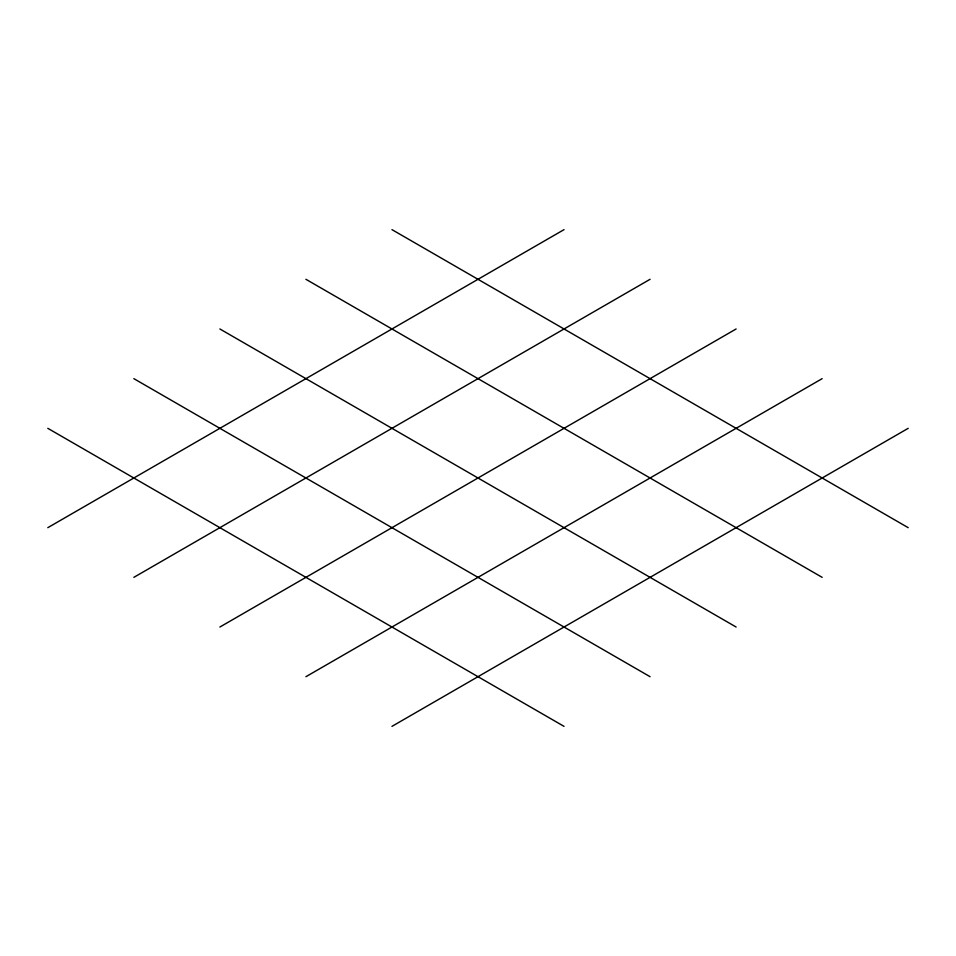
<?xml version="1.0" encoding="UTF-8"?>
<svg xmlns="http://www.w3.org/2000/svg" width="956" height="956" viewBox="0 0 956 956"><rect width="100%" height="100%" fill="white"/><g stroke="black" fill="none" stroke-linecap="round" stroke-linejoin="round"><path stroke-width="1.43" d="M47.8 527.676L564.04 229.631M133.84 577.352L650.08 279.295M219.88 627.028L736.12 328.972M305.92 676.705L822.16 378.648M391.96 726.369L908.2 428.324M391.96 229.631L908.2 527.676M305.92 279.295L822.16 577.352M219.88 328.972L736.12 627.028M133.84 378.648L650.08 676.705M47.8 428.324L564.04 726.369"/></g></svg>
